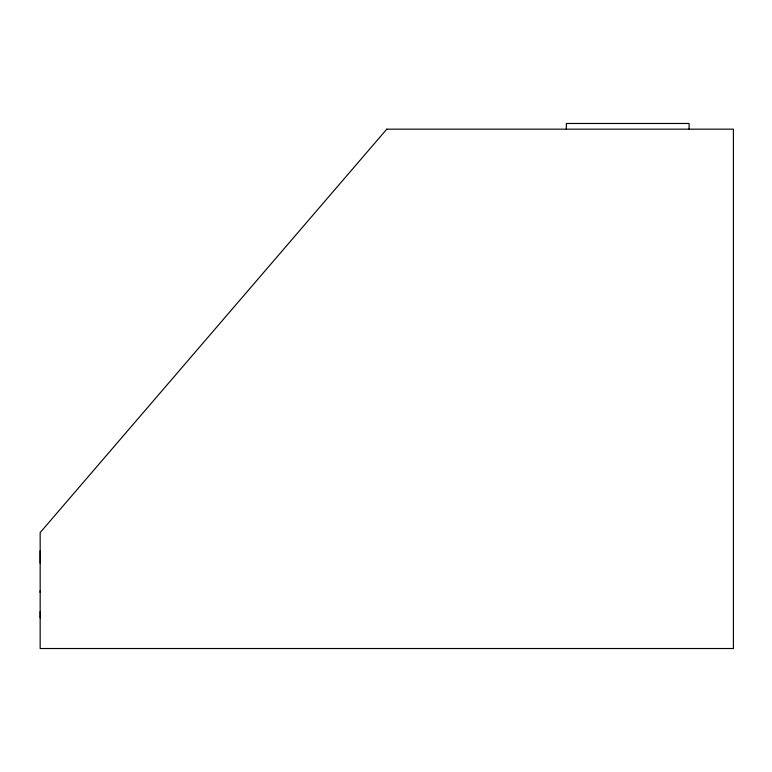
<?xml version="1.0" encoding="UTF-8"?>
<svg xmlns="http://www.w3.org/2000/svg" width="772" height="772" viewBox="0 0 772 772"><rect width="100%" height="100%" fill="white"/><g stroke="black" fill="none" stroke-linecap="round" stroke-linejoin="round"><path stroke-width="1.16" d="M40.144 563.213L40.144 550.716M40.163 590.619L40.163 592.423M40.134 611.704L40.163 614.3M40.134 615.303L40.163 617.918M689.078 129.165L689.078 123.481L566.339 123.481L566.339 129.165M386.782 129.165L40.163 532.603L40.163 648.519L733.4 648.519L733.4 129.165L386.782 129.165"/></g></svg>
